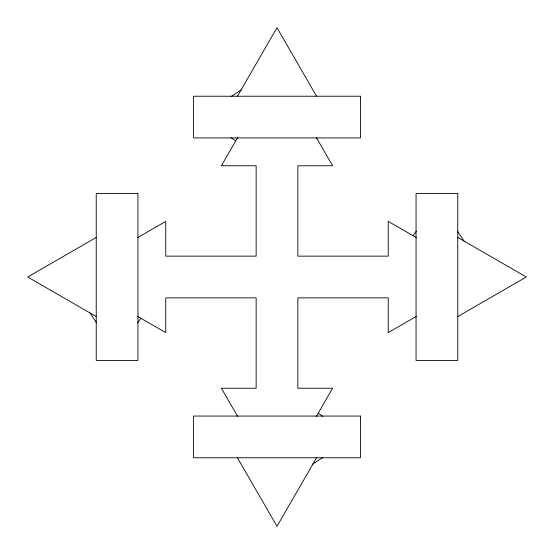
<?xml version="1.0" encoding="UTF-8"?>
<svg xmlns="http://www.w3.org/2000/svg" width="554" height="554" viewBox="0 0 554 554"><rect width="100%" height="100%" fill="white"/><g stroke="black" fill="none" stroke-linecap="round" stroke-linejoin="round"><path stroke-width="0.83" d="M237.334 96.41L277 27.7L316.666 96.41M237.721 137.447L221.378 165.757L256.142 165.757L256.142 256.142L165.757 256.142L165.757 221.378L137.447 237.721M316.279 416.553L332.622 388.243L297.858 388.243L297.858 297.858L388.243 297.858L388.243 332.622L416.553 316.279M316.666 457.59L277 526.3L237.334 457.59M137.586 322.864L140.605 318.716M413.395 235.284L416.414 231.136M231.136 96.583L241.752 89.526M322.864 457.417L312.248 464.474M96.41 237.334L27.7 277L96.41 316.666M457.59 316.666L526.3 277L457.59 237.334M416.553 237.721L388.243 221.378L388.243 256.142L297.858 256.142L297.858 165.757L332.622 165.757L316.279 137.447M137.447 316.279L165.757 332.622L165.757 297.858L256.142 297.858L256.142 388.243L221.378 388.243L237.721 416.553M231.136 137.586L235.284 140.605M318.716 413.395L322.864 416.414M457.417 231.136L464.474 241.752M96.583 322.864L89.526 312.248M360.432 96.23L193.568 96.23L193.568 137.946L360.432 137.946L360.432 96.23M137.946 193.568L96.23 193.568L96.23 360.432L137.946 360.432L137.946 193.568M457.77 193.568L416.054 193.568L416.054 360.432L457.77 360.432L457.77 193.568M360.432 416.054L193.568 416.054L193.568 457.77L360.432 457.77L360.432 416.054"/></g></svg>
